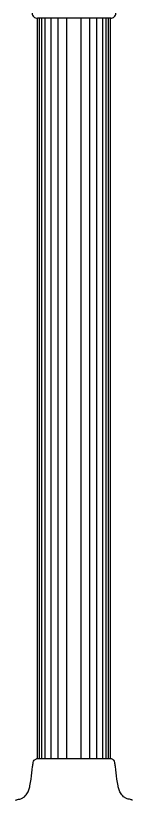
# Model space of a CAD drawing. Header units: millimetres. Extents: x 4238 to 14021, y -44 to 5418.
# Drawn here: x 12901 to 13028, y 1650 to 2502 of the extents above; entities that cross this region are included whole.
import ezdxf

# ---------------------------------------------------------------- set-up
doc = ezdxf.new("R2010")
doc.units = ezdxf.units.MM
doc.layers.add('cad-block.com', color=250, linetype='Continuous')

# ---------------------------------------------------------------- blocks, each defined once
blk = doc.blocks.new('Street light 3_side_cad-block.com')
at = {"color": 0}
for p, q in [((40.46, 1379.02), (-39.71, 1379.02)), ((40.93, 575), (-40.93, 575))]:
    blk.add_line(p, q, dxfattribs=at)
for points in [[(-39.71, 575), (-39.71, 1379.02)], [(-37.64, 575), (-37.64, 1379.02)], [(-35.15, 575), (-35.15, 1379.02)], [(-31.42, 575), (-31.42, 1379.02)], [(-24.79, 575), (-24.79, 1379.02)], [(-17.34, 575), (-17.34, 1379.02)], [(-7.81, 575), (-7.81, 1379.02)], [(7.81, 575), (7.81, 1379.02)], [(17.34, 575), (17.34, 1379.02)], [(24.79, 575), (24.79, 1379.02)], [(31.42, 575), (31.42, 1379.02)], [(35.15, 575), (35.15, 1379.02)], [(37.64, 575), (37.64, 1379.02)], [(39.71, 575), (39.71, 1379.02)]]:
    blk.add_lwpolyline(points, dxfattribs=at)
for centre, start, end in [((-40.08, 1384.56), 180, 273.89622), ((40.08, 1384.56), 266.10378, 0)]:
    blk.add_arc(centre, 5.55, start, end, dxfattribs=at)
for points in [[(-63.64, 529.93), (-63.09, 530.3), (-61.74, 530.78), (-59.02, 531.31), (-56.61, 532.19), (-54.05, 533.86), (-50.63, 538.21), (-49.49, 540.31), (-48.27, 544.63), (-48.13, 545.79), (-46.79, 553.03), (-45.18, 566.5), (-44.4, 571.16), (-43.38, 573.41), (-40.93, 575)], [(63.64, 529.93), (63.09, 530.3), (61.74, 530.78), (59.02, 531.31), (56.61, 532.19), (54.05, 533.86), (50.63, 538.21), (49.49, 540.31), (48.27, 544.63), (48.13, 545.79), (46.79, 553.03), (45.18, 566.5), (44.4, 571.16), (43.38, 573.41), (40.93, 575)]]:
    blk.add_spline(points, degree=3, dxfattribs=at)

msp = doc.modelspace()

# ---------------------------------------------------------------- block references
at = {"layer": 'cad-block.com'}
msp.add_blockref('Street light 3_side_cad-block.com', (12964.44, 1119.78), dxfattribs=at)

doc.saveas('drawing.dxf')
